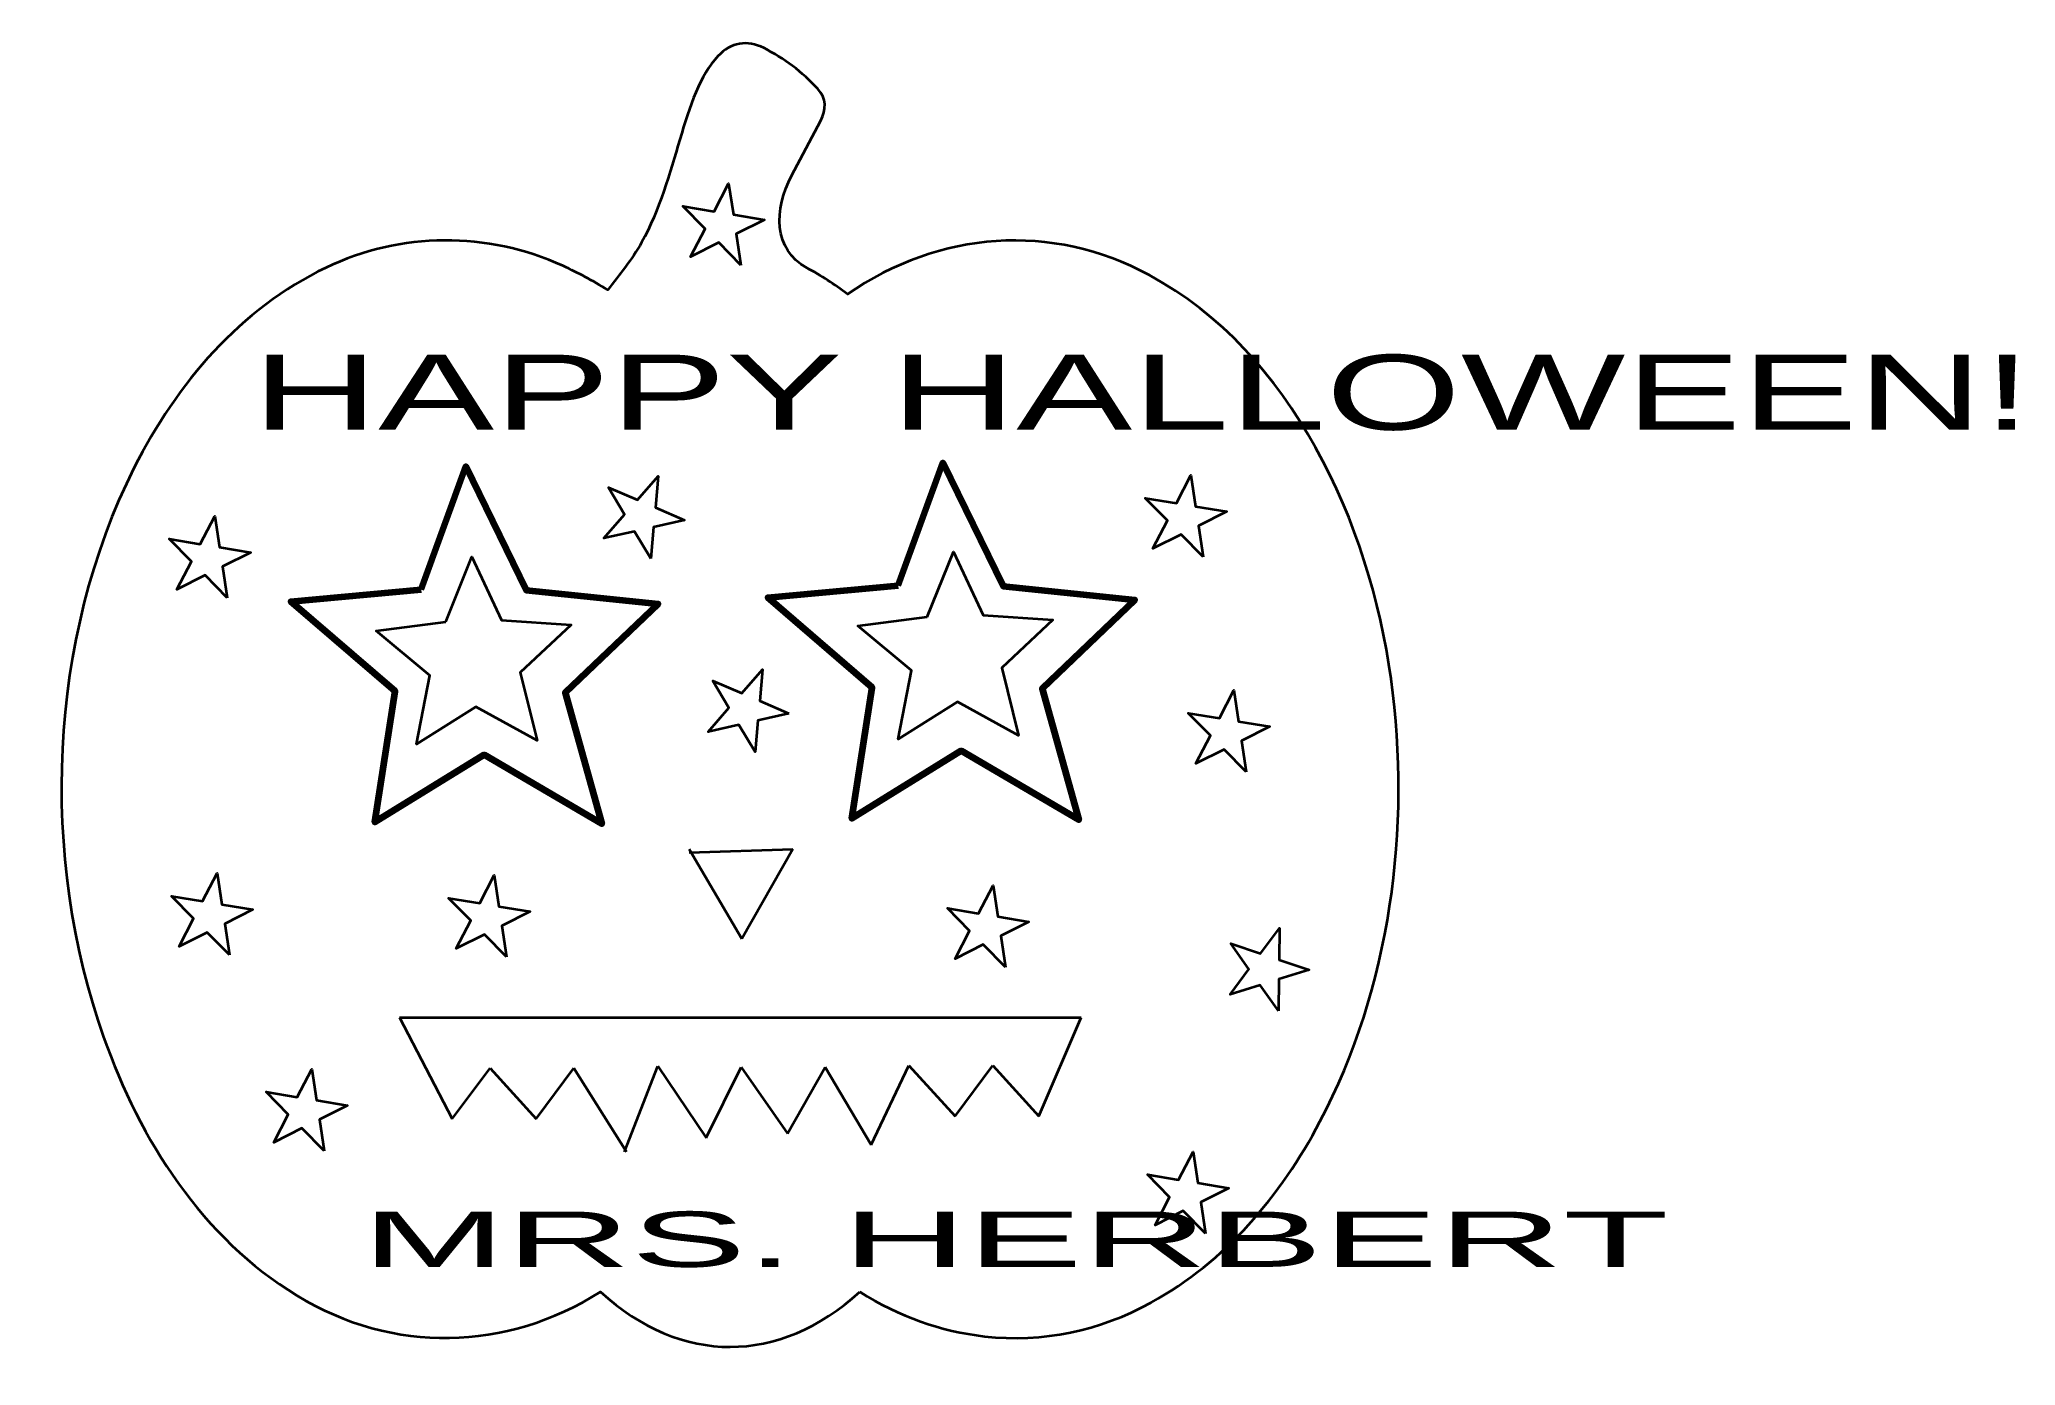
# Model space of a CAD drawing. Header units: inches. Extents: x 2.66 to 10.24, y -7.51 to -2.42.
import ezdxf

# ---------------------------------------------------------------- set-up
doc = ezdxf.new("R2010")
doc.units = ezdxf.units.IN
doc.header["$MEASUREMENT"] = 0
doc.layers.add('Layer 1', color=7, linetype='Continuous', lineweight=0)

msp = doc.modelspace()

# ---------------------------------------------------------------- linework, layer by layer
at = {"layer": 'Layer 1', "color": 240, "lineweight": 35, "true_color": 0xed1c24}
for p, q in [((5.149, -5.5409), (5.5465, -5.5285)), ((5.3509, -5.8722), (5.149, -5.5285)), ((5.5465, -5.5285), (5.3509, -5.8722)), ((4.0371, -6.1737), (6.652, -6.1739)), ((4.0371, -6.1737), (4.2403, -6.5625)), ((6.4903, -6.5522), (6.652, -6.1737)), ((4.9007, -6.6889), (5.0281, -6.3612)), ((5.0281, -6.3612), (5.2144, -6.6361)), ((5.2144, -6.6361), (5.3484, -6.3647)), ((5.3484, -6.3647), (5.5254, -6.6185)), ((5.5254, -6.6185), (5.67, -6.3647)), ((5.67, -6.3647), (5.847, -6.662)), ((5.847, -6.662), (5.9916, -6.3578)), ((5.9916, -6.3578), (6.1687, -6.5522)), ((6.1687, -6.5522), (6.3133, -6.3578)), ((6.3133, -6.3578), (6.4903, -6.5522)), ((4.2403, -6.5625), (4.3849, -6.3681)), ((4.3849, -6.3681), (4.5619, -6.5625)), ((4.5619, -6.5625), (4.7065, -6.3681)), ((4.7065, -6.3681), (4.9082, -6.6889))]:
    msp.add_line(p, q, dxfattribs=at)
at = {"layer": 'Layer 1', "color": 114, "lineweight": 35, "true_color": 0x00a651}
for points in [[(5.3475, -3.2883), (5.2625, -3.202), (5.1542, -3.2562), (5.21, -3.1487), (5.125, -3.0624), (5.2445, -3.0823), (5.3003, -2.9748), (5.3183, -3.0945), (5.4377, -3.1144), (5.3294, -3.1685)], [(5.0012, -4.4134), (4.9393, -4.3094), (4.8212, -4.3361), (4.901, -4.2451), (4.8391, -4.141), (4.9503, -4.1888), (5.0302, -4.0977), (5.0191, -4.2183), (5.1304, -4.2661), (5.0123, -4.2928)], [(7.1208, -4.4076), (7.0358, -4.3214), (6.9275, -4.3755), (6.9833, -4.268), (6.8983, -4.1818), (7.0178, -4.2016), (7.0736, -4.0942), (7.0916, -4.2139), (7.211, -4.2337), (7.1027, -4.2879)], [(3.3767, -4.5644), (3.2917, -4.4781), (3.1834, -4.5322), (3.2392, -4.4248), (3.1543, -4.3385), (3.2737, -4.3584), (3.3295, -4.2509), (3.3475, -4.3706), (3.467, -4.3905), (3.3587, -4.4446)], [(5.5307, -5.0079), (5.4126, -5.0346), (5.4015, -5.1552), (5.3396, -5.0512), (5.2215, -5.0779), (5.3013, -4.9869), (5.2394, -4.8828), (5.3506, -4.9306), (5.4305, -4.8395), (5.4194, -4.9601)], [(7.2856, -5.2322), (7.2006, -5.1459), (7.0923, -5.2001), (7.1481, -5.0926), (7.0631, -5.0064), (7.1826, -5.0262), (7.2384, -4.9187), (7.2564, -5.0385), (7.3758, -5.0583), (7.2675, -5.1125)], [(3.3852, -5.9343), (3.3002, -5.848), (3.1919, -5.9022), (3.2477, -5.7947), (3.1627, -5.7084), (3.2822, -5.7283), (3.3379, -5.6208), (3.356, -5.7405), (3.4754, -5.7604), (3.3671, -5.8145)], [(4.4482, -5.9419), (4.3632, -5.8557), (4.2549, -5.9098), (4.3107, -5.8024), (4.2257, -5.7161), (4.3452, -5.7359), (4.401, -5.6285), (4.419, -5.7482), (4.5384, -5.7681), (4.4301, -5.8222)], [(6.3619, -5.9807), (6.277, -5.8944), (6.1687, -5.9486), (6.2245, -5.8411), (6.1395, -5.7548), (6.2589, -5.7747), (6.3147, -5.6672), (6.3328, -5.787), (6.4522, -5.8068), (6.3439, -5.861)], [(7.4095, -6.1486), (7.3395, -6.0499), (7.2239, -6.086), (7.2962, -5.9889), (7.2261, -5.8901), (7.3408, -5.9288), (7.4131, -5.8316), (7.4117, -5.9527), (7.5265, -5.9914), (7.4109, -6.0275)], [(3.7484, -6.6853), (3.6634, -6.599), (3.5551, -6.6531), (3.6109, -6.5457), (3.5259, -6.4594), (3.6454, -6.4793), (3.7012, -6.3718), (3.7192, -6.4915), (3.8386, -6.5114), (3.7303, -6.5655)], [(7.1292, -7.0024), (7.0442, -6.9161), (6.9359, -6.9703), (6.9917, -6.8628), (6.9068, -6.7765), (7.0262, -6.7964), (7.082, -6.6889), (7.1, -6.8087), (7.2195, -6.8285), (7.1112, -6.8827)]]:
    msp.add_lwpolyline(points, close=True, dxfattribs=at)
at = {"layer": 'Layer 1', "color": 114, "lineweight": 158, "true_color": 0x00a651}
for points in [[(4.1207, -4.5325), (4.2924, -4.0613), (4.5237, -4.535), (5.0293, -4.5878), (4.6729, -4.927), (4.8137, -5.4308), (4.3621, -5.1667), (3.9435, -5.4253), (4.0208, -4.9229), (3.6213, -4.5789)], [(5.9504, -4.5174), (6.122, -4.0462), (6.3533, -4.5199), (6.8589, -4.5727), (6.5025, -4.9119), (6.6433, -5.4157), (6.1918, -5.1517), (5.7732, -5.4103), (5.8505, -4.9078), (5.451, -4.5638)]]:
    msp.add_lwpolyline(points, close=True, dxfattribs=at)
at = {"layer": 'Layer 1', "color": 240, "lineweight": 35, "true_color": 0xed1c24}
for points in [[(6.062, -4.6375), (6.1623, -4.3886), (6.276, -4.631), (6.5436, -4.6487), (6.3477, -4.8324), (6.4127, -5.0922), (6.1779, -4.9633), (5.9505, -5.1062), (6.0014, -4.8429), (5.7958, -4.6714)], [(4.2148, -4.6565), (4.3152, -4.4076), (4.4289, -4.65), (4.6965, -4.6677), (4.5005, -4.8514), (4.5656, -5.1112), (4.3308, -4.9823), (4.1034, -5.1252), (4.1542, -4.8619), (3.9486, -4.6904)]]:
    msp.add_lwpolyline(points, close=True, dxfattribs=at)
msp.add_open_spline([(5.8032, -7.2268), (5.4954, -7.5066), (5.1167, -7.5087), (4.8088, -7.2264), (4.4455, -7.4543), (4.0148, -7.4655), (3.6436, -7.2401), (3.2827, -7.021), (3.0421, -6.6431), (2.9024, -6.2491), (2.6569, -5.5559), (2.688, -4.7238), (3.0204, -4.0646), (3.1826, -3.743), (3.4275, -3.4546), (3.7549, -3.2984), (4.0438, -3.1606), (4.3745, -3.1592), (4.665, -3.2915), (4.7254, -3.319), (4.7773, -3.3478), (4.8366, -3.3833), (4.882, -3.3232), (4.9293, -3.2681), (4.9662, -3.2017), (5.1055, -2.9509), (5.1203, -2.6359), (5.2593, -2.4869), (5.3083, -2.4344), (5.3715, -2.4231), (5.4352, -2.4556), (5.5128, -2.4951), (5.5832, -2.5479), (5.6424, -2.6124), (5.6751, -2.6481), (5.6758, -2.6924), (5.6536, -2.7341), (5.6536, -2.7341), (5.5411, -2.9461), (5.5411, -2.9461), (5.4742, -3.0723), (5.4698, -3.2302), (5.6004, -3.2991), (5.6557, -3.3283), (5.7052, -3.361), (5.7557, -3.3999), (6.1094, -3.1564), (6.5385, -3.1242), (6.9143, -3.327), (7.4605, -3.6216), (7.7591, -4.2781), (7.8414, -4.8757), (7.92, -5.4467), (7.8387, -6.0618), (7.5685, -6.5732), (7.4168, -6.8603), (7.2064, -7.1094), (6.9211, -7.2673), (6.7235, -7.3758), (6.5065, -7.4214), (6.2812, -7.3971), (6.1119, -7.3769), (5.9563, -7.3207), (5.8032, -7.2268)], degree=3, knots=[0, 0, 0, 0, 1, 1, 1, 2, 2, 2, 3, 3, 3, 4, 4, 4, 5, 5, 5, 6, 6, 6, 7, 7, 7, 8, 8, 8, 9, 9, 9, 10, 10, 10, 11, 11, 11, 12, 12, 12, 13, 13, 13, 14, 14, 14, 15, 15, 15, 16, 16, 16, 17, 17, 17, 18, 18, 18, 19, 19, 19, 20, 20, 20, 21, 21, 21, 21], dxfattribs=at)

# ---------------------------------------------------------------- texts
at = {"layer": 'Layer 1', "char_height": 0.2, "attachment_point": 7}
for s, insert in [('\\C114;\\c5350912;\\FPlaybill|b0|i0|c1;\\H0.287856;\\W1.733574;HAPPY HALLOWEEN! ', (3.4737, -3.924)), ('\\C114;\\c5350912;\\FPlaybill|b0|i0|c1;\\H0.211902;\\W2.341097;MRS. HERBERT', (3.8934, -7.1335))]:
    msp.add_mtext(s, dxfattribs=dict(at, insert=insert))

doc.saveas('drawing.dxf')
